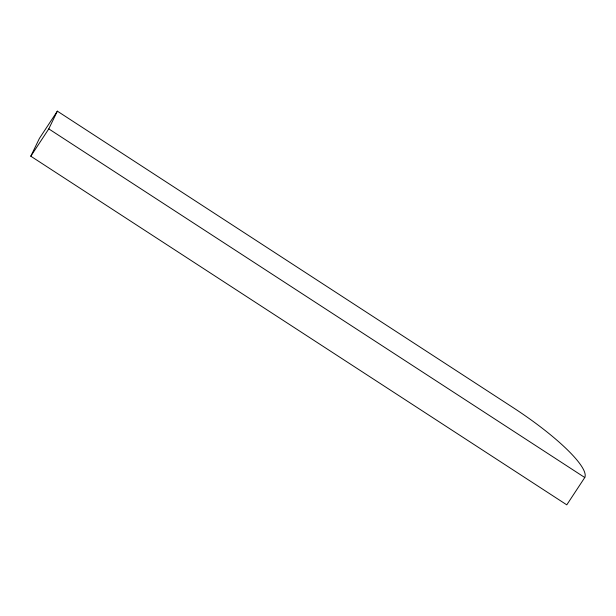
<?xml version="1.0" encoding="UTF-8"?>
<svg xmlns="http://www.w3.org/2000/svg" width="616" height="616" viewBox="0 0 616 616"><rect width="100%" height="100%" fill="white"/><g stroke="black" fill="none" stroke-linecap="round" stroke-linejoin="round"><path stroke-width="0.92" d="M30.8 156.202L39.37 138.477L57.35 111.157L513.336 407.761A95.465 19.52 33.4 0 1 584.769 477.523L566.782 504.843L30.8 156.202L48.787 128.883L57.35 111.157M48.787 128.883L584.769 477.523"/></g></svg>
